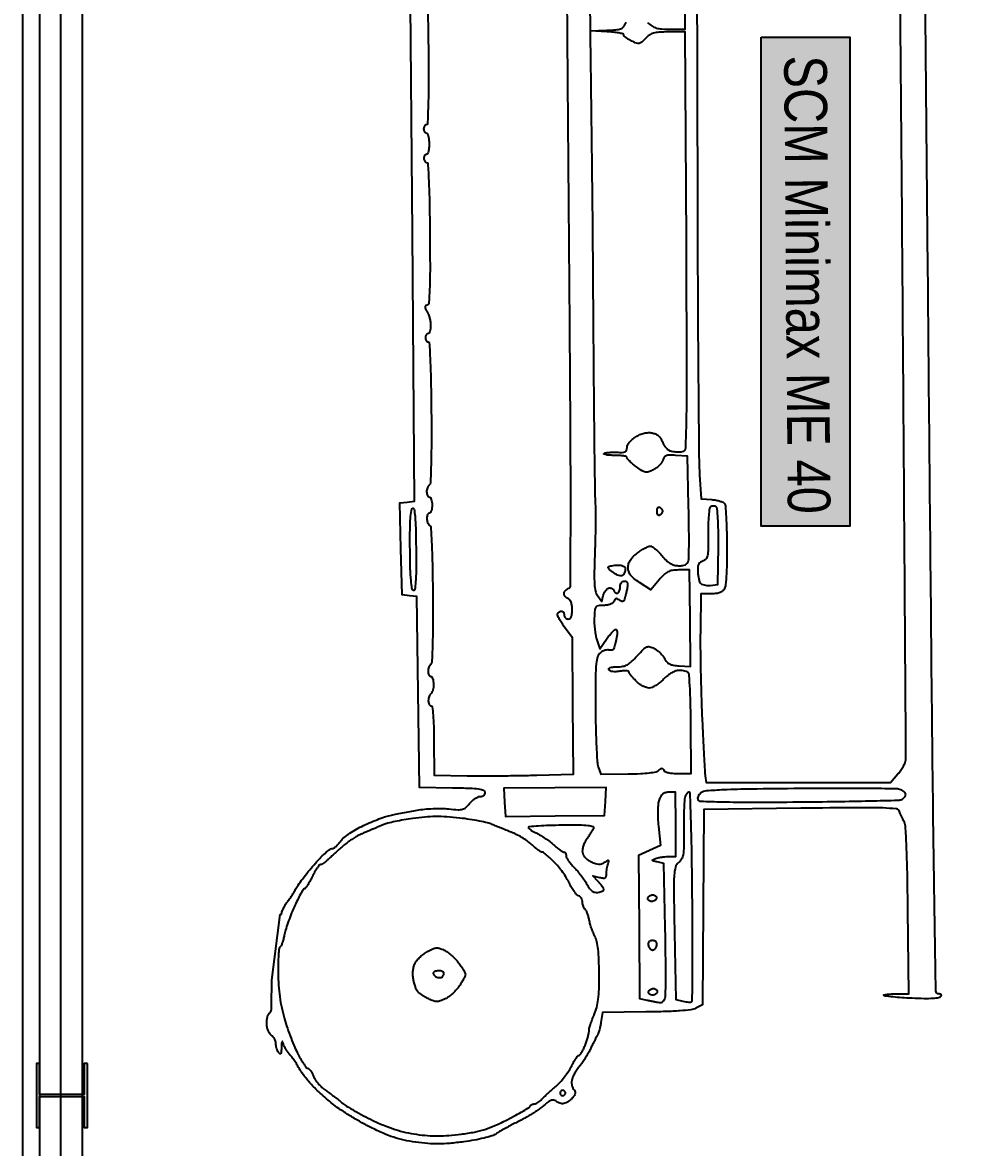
# Model space of a CAD drawing. Header units: millimetres. Extents: x -35961 to -35580, y 154458 to 154764.
# Drawn here: x -35943.98 to -35939.58, y 154653.68 to 154658.96 of the extents above; entities that cross this region are included whole.
import ezdxf

# ---------------------------------------------------------------- set-up
doc = ezdxf.new("R2010")
doc.units = ezdxf.units.MM
doc.header["$MEASUREMENT"] = 0
doc.layers.get('0').update_dxf_attribs({"color": 253})
for name, color, linetype in [('ELÉCTRICO', 255, 'Continuous'), ('LigacoesParciais', 10, 'Continuous'), ('NomeMáquinas', 41, 'Continuous'), ('Projecto', 252, 'Continuous')]:
    doc.layers.add(name, color=color, linetype=linetype)
doc.styles.get("Standard").update_dxf_attribs({"font": 'ARIALN.TTF'})

msp = doc.modelspace()

# ---------------------------------------------------------------- hatches: boundary and pattern name
at = {"layer": 'ELÉCTRICO', "linetype": 'Continuous', "ltscale": 0.03, "true_color": 0xc7c8ca, "transparency": 33554534}
h = msp.add_hatch(color=9, dxfattribs=at)
h.dxf.hatch_style = 1
h.paths.add_polyline_path([(-35940.5155, 154658.8918), (-35940.0994, 154658.8918), (-35940.0994, 154656.5981), (-35940.5155, 154656.5981)])

# ---------------------------------------------------------------- linework, layer by layer
at = {"color": 0, "elevation": 0}
for points in [[(-35940.8174, 154659.2385), (-35940.8144, 154658.0952, 0.000562), (-35940.8127, 154657.6489, 0.000812), (-35940.8101, 154657.2545, 0.000412), (-35940.8071, 154656.9198, 0.013463), (-35940.8041, 154656.8388), (-35940.7969, 154656.7258), (-35940.7468, 154656.7221, -0.025599), (-35940.7269, 154656.7196, -0.030816), (-35940.7086, 154656.7152, -0.032136), (-35940.694, 154656.7097, -0.143215), (-35940.6872, 154656.7038, -0.126313), (-35940.6833, 154656.6923, -0.003673), (-35940.68, 154656.6406, -0.007177), (-35940.6773, 154656.5792, -0.004858), (-35940.676, 154656.5092, -0.006572), (-35940.6763, 154656.4379, -0.009365), (-35940.6785, 154656.3746, -0.006707), (-35940.6821, 154656.3224, -0.100812), (-35940.6871, 154656.305, -0.089222), (-35940.696, 154656.2936, -0.087914), (-35940.7082, 154656.286, -0.0658), (-35940.7253, 154656.2817, -0.027477), (-35940.7491, 154656.2802), (-35940.7983, 154656.2798), (-35940.8006, 154656.107, 0.005848), (-35940.8008, 154656.024, 0.002624), (-35940.7992, 154655.9149, 0.002597), (-35940.7963, 154655.7996, 0.003531), (-35940.7924, 154655.6956, 0.001059), (-35940.788, 154655.6019, 0.001464), (-35940.7837, 154655.5178, 0.000912), (-35940.7797, 154655.4471, 0.018152), (-35940.7777, 154655.4256), (-35940.7735, 154655.3942), (-35940.3413, 154655.3944), (-35939.9091, 154655.3946), (-35939.8736, 154655.435, 0.026608), (-35939.8599, 154655.4524, 0.026321), (-35939.8481, 154655.4712, 0.027277), (-35939.8396, 154655.4887, 0.085021), (-35939.8366, 154655.5015, 0.016861), (-35939.836, 154655.5226, 0.000007), (-35939.8409, 154656.2439, 0.000111), (-35939.8465, 154657.0453, 0.000067), (-35939.8535, 154657.9922, 0.000372), (-35939.8614, 154658.9399, 0.000606), (-35939.8696, 154659.744, 0.000059), (-35939.8779, 154660.4638, 0.062588)], [(-35941.3212, 154659.2155, -0.000029), (-35941.3155, 154658.7395, -0.000048), (-35941.3106, 154658.3351, -0.000005), (-35941.3063, 154657.9738, -0.004342), (-35941.3063, 154657.9561, 0.003098), (-35941.3062, 154657.9389, 0.000016), (-35941.3051, 154657.7699, 0.000072), (-35941.3037, 154657.5774, 0.000046), (-35941.3021, 154657.353, 0.00055), (-35941.3001, 154657.1254, 0.000773), (-35941.2978, 154656.9224, 0.000448), (-35941.2955, 154656.7511, 0.010668), (-35941.2938, 154656.7029, -0.013267), (-35941.2926, 154656.6656, -0.003343), (-35941.2928, 154656.6049, -0.00341), (-35941.2939, 154656.5354, -0.003435), (-35941.296, 154656.4662, 0.004356), (-35941.2985, 154656.376, 0.021659), (-35941.2973, 154656.3253, 0.039378), (-35941.2925, 154656.2931, 0.099309), (-35941.2828, 154656.2715), (-35941.2635, 154656.2446), (-35941.2566, 154656.272, -0.04971), (-35941.2526, 154656.283, -0.044739), (-35941.2463, 154656.2935, -0.047453), (-35941.239, 154656.3019, -0.095241), (-35941.2315, 154656.3066, -0.101739), (-35941.2241, 154656.3079, -0.098541), (-35941.2167, 154656.3061, -0.097286), (-35941.2104, 154656.3017, -0.096402), (-35941.2062, 154656.2951, 0.064886), (-35941.2026, 154656.2886, 0.095682), (-35941.1978, 154656.2841, 0.122403), (-35941.1926, 154656.2825, 0.158822), (-35941.1878, 154656.2837, 0.120604), (-35941.1835, 154656.2881, 0.04817), (-35941.1799, 154656.2958, 0.044018), (-35941.1775, 154656.3053, 0.042184), (-35941.1768, 154656.3151, -0.076307), (-35941.1754, 154656.3246, -0.09489), (-35941.1712, 154656.3325, -0.105585), (-35941.1649, 154656.3378, -0.117271), (-35941.1571, 154656.3397, -0.119138), (-35941.1479, 154656.3375, -0.210886), (-35941.143, 154656.3316, -0.101142), (-35941.1422, 154656.3201, -0.018302), (-35941.1457, 154656.2989, -0.008046), (-35941.1494, 154656.2825, -0.009381), (-35941.1534, 154656.2671, -0.008501), (-35941.1572, 154656.2542, -0.054632), (-35941.16, 154656.2479, -0.189506), (-35941.1635, 154656.2451, -0.111246), (-35941.1689, 154656.2447, -0.081575), (-35941.1755, 154656.2468, -0.053136), (-35941.1822, 154656.2512, 0.052237), (-35941.1904, 154656.2566, 0.181887), (-35941.1965, 154656.2573, 0.188077), (-35941.2015, 154656.2538, 0.056322), (-35941.2058, 154656.2454, -0.136097), (-35941.2116, 154656.2374, -0.072728), (-35941.2222, 154656.2312, -0.057554), (-35941.2368, 154656.2272, -0.035756), (-35941.2546, 154656.2258, 0.0304), (-35941.2803, 154656.224, 0.205581), (-35941.291, 154656.2177, 0.137959), (-35941.2961, 154656.204, 0.011441), (-35941.2984, 154656.1658, 0.022035), (-35941.2982, 154656.1398, 0.016362), (-35941.2957, 154656.1113, 0.01661), (-35941.2917, 154656.0845, 0.035521), (-35941.2864, 154656.0642), (-35941.2722, 154656.0224), (-35941.2405, 154656.0677, -0.015828), (-35941.2275, 154656.0851, -0.021838), (-35941.2147, 154656.0998, -0.019272), (-35941.2034, 154656.1108, -0.183174), (-35941.1973, 154656.1132, -0.323921), (-35941.1934, 154656.1104, -0.062421), (-35941.1915, 154656.1014, -0.044965), (-35941.1917, 154656.0882, -0.024993), (-35941.1941, 154656.0724, -0.00825), (-35941.1978, 154656.056, -0.009543), (-35941.2018, 154656.0404, -0.008715), (-35941.2057, 154656.0275, -0.054174), (-35941.2086, 154656.0211, -0.123642), (-35941.212, 154656.0176, -0.083301), (-35941.2172, 154656.0155, -0.074977), (-35941.2234, 154656.0151, -0.070004), (-35941.2296, 154656.0164, 0.120949), (-35941.237, 154656.0173, 0.046347), (-35941.2473, 154656.0151, 0.042446), (-35941.2585, 154656.0104, 0.040387), (-35941.269, 154656.0039, 0.154166), (-35941.2828, 154655.9847, 0.057224), (-35941.2896, 154655.9519, 0.021491), (-35941.2925, 154655.8915, 0.002071), (-35941.2926, 154655.7444, 0.004577), (-35941.2914, 154655.6494, 0.006228), (-35941.2885, 154655.5638, 0.004255), (-35941.2845, 154655.4923, 0.06827), (-35941.2797, 154655.4686), (-35941.2677, 154655.4341), (-35941.1395, 154655.4352, 0.008066), (-35941.0821, 154655.4366, 0.01894), (-35941.0393, 154655.4399, 0.021541), (-35941.0085, 154655.4449, 0.14146), (-35940.9948, 154655.4521, -0.026382), (-35940.986, 154655.4597, -0.164145), (-35940.9804, 154655.4616, -0.247772), (-35940.9762, 154655.4594, -0.062037), (-35940.9724, 154655.4523, 0.203565), (-35940.9662, 154655.4457, 0.046927), (-35940.9515, 154655.4409, 0.037405), (-35940.9307, 154655.4379, 0.019739), (-35940.9047, 154655.4371), (-35940.843, 154655.4376), (-35940.845, 154655.6669, 0.003755), (-35940.8465, 154655.7557, 0.00577), (-35940.8492, 154655.8325, 0.002212), (-35940.8526, 154655.8982, 0.147516), (-35940.8564, 154655.9086, 0.123796), (-35940.8623, 154655.9134, 0.040032), (-35940.8729, 154655.9174, 0.037091), (-35940.8859, 154655.92, 0.034051), (-35940.8995, 154655.9209, 0.078185), (-35940.9164, 154655.9181, 0.048448), (-35940.9348, 154655.9099, 0.042123), (-35940.9539, 154655.8969, 0.030424), (-35940.9729, 154655.8794, -0.031816), (-35940.9902, 154655.8637, -0.032283), (-35941.0092, 154655.8503, -0.034089), (-35941.0272, 154655.8409, -0.10114), (-35941.0408, 154655.838, -0.087522), (-35941.0539, 154655.8403, -0.036517), (-35941.0705, 154655.8475, -0.034705), (-35941.0875, 154655.8581, -0.037876), (-35941.1024, 154655.8707, -0.014068), (-35941.1151, 154655.884, -0.018708), (-35941.126, 154655.8968, -0.016209), (-35941.1341, 154655.9079, -0.148446), (-35941.1358, 154655.9136, 0.341438), (-35941.1385, 154655.917, 0.044953), (-35941.1483, 154655.9186, 0.037123), (-35941.162, 154655.9185, 0.021866), (-35941.1782, 154655.9164, -0.029912), (-35941.1958, 154655.9145, -0.044794), (-35941.2111, 154655.9151, -0.054253), (-35941.223, 154655.918, -0.16719), (-35941.2293, 154655.9231, -0.27913), (-35941.2294, 154655.929, -0.174686), (-35941.2239, 154655.9336, -0.067462), (-35941.2111, 154655.9364, -0.018592), (-35941.1904, 154655.9373, 0.044123), (-35941.1637, 154655.9399, 0.080173), (-35941.1431, 154655.9473, 0.063908), (-35941.123, 154655.9621, 0.019647), (-35941.0966, 154655.9891, -0.010334), (-35941.0673, 154656.0204, -0.097198), (-35941.0523, 154656.0308, -0.172644), (-35941.0381, 154656.0317, -0.050075), (-35941.0173, 154656.0236, -0.044921), (-35941.0035, 154656.0148, -0.030182), (-35940.9894, 154656.0026, -0.030422), (-35940.9771, 154655.989, -0.051494), (-35940.9688, 154655.9761, 0.065435), (-35940.9584, 154655.9609, 0.095589), (-35940.9456, 154655.9511, 0.073503), (-35940.9275, 154655.9453, 0.025419), (-35940.9002, 154655.9421), (-35940.8471, 154655.9387), (-35940.8489, 154656.1656), (-35940.8508, 154656.3924), (-35940.9028, 154656.392, 0.033571), (-35940.9321, 154656.3898, 0.082522), (-35940.9526, 154656.3833, 0.074765), (-35940.971, 154656.3701, 0.023981), (-35940.9941, 154656.3454), (-35941.0334, 154656.2993), (-35941.0865, 154656.3338, -0.021607), (-35941.1127, 154656.3525, -0.062557), (-35941.1284, 154656.3683, -0.086678), (-35941.1368, 154656.3842, -0.076153), (-35941.1398, 154656.4028, -0.071951), (-35941.1374, 154656.4206, -0.070563), (-35941.13, 154656.437, -0.057942), (-35941.117, 154656.4533, -0.029657), (-35941.0972, 154656.4706, -0.01882), (-35941.0795, 154656.4833, -0.021448), (-35941.0615, 154656.4941, -0.021215), (-35941.0457, 154656.5019, -0.101775), (-35941.0359, 154656.504, -0.146073), (-35941.0265, 154656.5012, -0.028218), (-35941.0119, 154656.4907, -0.02786), (-35940.9958, 154656.476, -0.022569), (-35940.9802, 154656.4585, 0.026406), (-35940.9601, 154656.4363, 0.06029), (-35940.9423, 154656.4225, 0.072914), (-35940.924, 154656.4149, 0.057047), (-35940.9027, 154656.412, 0.031842), (-35940.8828, 154656.4129, 0.094741), (-35940.8698, 154656.4168, 0.128802), (-35940.8615, 154656.4244, 0.08568), (-35940.8564, 154656.4363, 0.055593), (-35940.8542, 154656.4543, 0.002077), (-35940.8538, 154656.5224, 0.003738), (-35940.8543, 154656.603, 0.002618), (-35940.8559, 154656.6939), (-35940.8614, 154656.9263), (-35940.9158, 154656.9298, 0.016116), (-35940.9456, 154656.9307, 0.087644), (-35940.9614, 154656.9279, 0.156077), (-35940.9707, 154656.9207, 0.088574), (-35940.9767, 154656.9075, -0.091405), (-35940.9818, 154656.8963, -0.040866), (-35940.9923, 154656.8837, -0.038657), (-35941.0058, 154656.8719, -0.042463), (-35941.0206, 154656.8627, -0.030044), (-35941.0439, 154656.8526, -0.129044), (-35941.0588, 154656.8512, -0.104336), (-35941.0742, 154656.8571, -0.016258), (-35941.101, 154656.8759, -0.015237), (-35941.1174, 154656.8891, -0.020939), (-35941.1313, 154656.9019, -0.018238), (-35941.1418, 154656.9132, -0.177211), (-35941.144, 154656.9192, 0.328444), (-35941.1472, 154656.9235, 0.0287), (-35941.1613, 154656.9269, 0.028902), (-35941.1803, 154656.9292, 0.017772), (-35941.2027, 154656.9298, -0.013997), (-35941.2246, 154656.9302, -0.029243), (-35941.2416, 154656.9321, -0.046109), (-35941.252, 154656.9348, -0.545968), (-35941.2527, 154656.9381, -0.152352), (-35941.2466, 154656.9414, -0.020627), (-35941.2319, 154656.9436, -0.022215), (-35941.2139, 154656.9447, -0.017061), (-35941.1941, 154656.9444, 0.015949), (-35941.1668, 154656.9439, 0.101519), (-35941.1534, 154656.9468, 0.199331), (-35941.1467, 154656.9538, 0.093835), (-35941.1444, 154656.9664, -0.120418), (-35941.1417, 154656.978, -0.052099), (-35941.133, 154656.9913, -0.045686), (-35941.1201, 154657.0047, -0.037347), (-35941.104, 154657.0165, -0.034396), (-35941.084, 154657.0271, -0.045276), (-35941.0646, 154657.0338, -0.049382), (-35941.0457, 154657.0366, -0.056785), (-35941.0275, 154657.0353, -0.056202), (-35941.0105, 154657.0301, -0.077828), (-35940.9971, 154657.0216, -0.076124), (-35940.9867, 154657.0093, -0.051224), (-35940.9788, 154656.9927, 0.053529), (-35940.9716, 154656.9777, 0.054221), (-35940.9614, 154656.9648, 0.057687), (-35940.9493, 154656.955, 0.082282), (-35940.9367, 154656.9496, 0.027595), (-35940.9238, 154656.9473, 0.02003), (-35940.9093, 154656.946, 0.020335), (-35940.8954, 154656.9459, 0.041108), (-35940.8845, 154656.9472, 0.344388), (-35940.8695, 154656.9647, 0.006845), (-35940.8655, 154657.0897, 0.00543), (-35940.8638, 154657.3125, 0.000384), (-35940.8664, 154657.9347), (-35940.8712, 154658.9176), (-35940.9507, 154658.917, 0.013144), (-35940.9948, 154658.9155, 0.054823), (-35941.0209, 154658.911, 0.081622), (-35941.04, 154658.9019, 0.054854), (-35941.0582, 154658.8861, -0.023889), (-35941.0758, 154658.8688, -0.136805), (-35941.0875, 154658.863, -0.136905), (-35941.1004, 154658.8642, -0.023937), (-35941.1231, 154658.8739, -0.022391), (-35941.1373, 154658.8817, -0.030446), (-35941.1492, 154658.8899, -0.030998), (-35941.1579, 154658.8977, -0.195642), (-35941.1602, 154658.903, 0.339307), (-35941.1637, 154658.9076, 0.016848), (-35941.1833, 154658.912, 0.021392), (-35941.2087, 154658.9157, 0.013162), (-35941.2388, 154658.9179), (-35941.3174, 154658.9217), (-35941.2397, 154658.9248, 0.010704), (-35941.1973, 154658.9274, 0.059303), (-35941.1749, 154658.9319, 0.120045), (-35941.1621, 154658.9399, 0.119227), (-35941.1543, 154658.953, -0.088469), (-35941.149, 154658.9632, -0.053318)], [(-35939.7654, 154661.1945), (-35939.7346, 154657.7993, 0.000131), (-35939.7158, 154655.7919, 0.00131), (-35939.7056, 154654.9528, 0.000291), (-35939.6973, 154654.417, 0.411914), (-35939.6842, 154654.4042, -0.069688), (-35939.677, 154654.4033, -0.161561), (-35939.6726, 154654.4003, -0.196942), (-35939.6713, 154654.3957, -0.107296), (-35939.6733, 154654.3901, -0.22119), (-35939.6828, 154654.3837, -0.02355), (-35939.71, 154654.3808, -0.020334), (-35939.7498, 154654.38, -0.006999), (-35939.8072, 154654.382, -0.004915), (-35939.8558, 154654.3849, -0.007501), (-35939.8978, 154654.3884, -0.003289), (-35939.9334, 154654.3922, -0.167942), (-35939.9396, 154654.3951, -0.589556), (-35939.9388, 154654.3979, -0.024651), (-35939.9264, 154654.4002, -0.021067), (-35939.908, 154654.4019, -0.010635), (-35939.8846, 154654.4026), (-35939.8226, 154654.4031), (-35939.8268, 154654.7957, 0.002266), (-35939.8295, 154654.9719, 0.006094), (-35939.8335, 154655.0972, 0.00412), (-35939.8384, 154655.1901, 0.114762), (-35939.8453, 154655.2133, -0.013222), (-35939.8512, 154655.2244, -0.009628), (-35939.8572, 154655.237, -0.009739), (-35939.8625, 154655.2491, -0.021017), (-35939.8659, 154655.2587, 0.301391), (-35939.8808, 154655.2708, 0.015998), (-35939.945, 154655.275, 0.010048), (-35940.059, 154655.2764, 0.001028), (-35940.3287, 154655.2738), (-35940.7851, 154655.2685), (-35940.7876, 154654.8102), (-35940.7902, 154654.352), (-35940.8214, 154654.3358, -0.086597), (-35940.8454, 154654.3283, -0.0136), (-35940.8948, 154654.3232, -0.011982), (-35940.9631, 154654.3196, -0.00486), (-35941.0563, 154654.3178), (-35941.2599, 154654.316), (-35941.267, 154654.2688, -0.016754), (-35941.2706, 154654.2494, -0.016089), (-35941.2756, 154654.2299, -0.016251), (-35941.2811, 154654.2131, -0.054432), (-35941.2862, 154654.2027, 0.017448), (-35941.292, 154654.1928, 0.005664), (-35941.2999, 154654.1777, 0.005639), (-35941.3083, 154654.1608, 0.006316), (-35941.316, 154654.1443, -0.0221), (-35941.3249, 154654.1266, -0.012314), (-35941.3373, 154654.1058, -0.012265), (-35941.3509, 154654.0853, -0.019411), (-35941.3636, 154654.0685, 0.021162), (-35941.3757, 154654.0525, 0.017175), (-35941.3873, 154654.0344, 0.017509), (-35941.3968, 154654.0169, 0.042424), (-35941.4023, 154654.0033, 0.053469), (-35941.4048, 154653.9903, 0.055544), (-35941.4044, 154653.9773, 0.059164), (-35941.4012, 154653.9654, 0.081212), (-35941.3956, 154653.956, -0.06663), (-35941.3889, 154653.9455, -0.148812), (-35941.3876, 154653.9363, -0.1131), (-35941.3917, 154653.9262, -0.030201), (-35941.4024, 154653.9125, -0.040724), (-35941.4125, 154653.9029, -0.037426), (-35941.4243, 154653.8948, -0.039559), (-35941.4359, 154653.8891, -0.091413), (-35941.4454, 154653.8873, -0.054612), (-35941.4543, 154653.8882, -0.038651), (-35941.464, 154653.891, -0.039128), (-35941.4728, 154653.8953, -0.06414), (-35941.4795, 154653.9003, 0.162202), (-35941.4878, 154653.9044, 0.112497), (-35941.4983, 154653.9034, 0.067973), (-35941.5117, 154653.8969, 0.023557), (-35941.5291, 154653.8842, -0.006106), (-35941.5448, 154653.8718, -0.004876), (-35941.562, 154653.8589, -0.004931), (-35941.5781, 154653.8472, -0.012409), (-35941.5902, 154653.8391, -0.014099), (-35941.6035, 154653.8312, -0.004117), (-35941.6243, 154653.8197, -0.004133), (-35941.648, 154653.8072, -0.004417), (-35941.6714, 154653.7954, 0.007362), (-35941.6953, 154653.7831, 0.006055), (-35941.7203, 154653.7694, 0.006121), (-35941.7431, 154653.7562, 0.016139), (-35941.759, 154653.7461, -0.074667), (-35941.7787, 154653.7365, -0.015759), (-35941.8157, 154653.7261, -0.015558), (-35941.8613, 154653.7164, -0.011802), (-35941.9117, 154653.7085, -0.010638), (-35941.9767, 154653.7013, -0.020055), (-35942.0293, 154653.6988, -0.021595), (-35942.0793, 154653.7005, -0.014858), (-35942.1357, 154653.7066, -0.019018), (-35942.1909, 154653.7163, -0.026221), (-35942.2396, 154653.7296, -0.024398), (-35942.2891, 154653.7486, -0.013626), (-35942.3475, 154653.7763, -0.011071), (-35942.394, 154653.8012, -0.008697), (-35942.4434, 154653.8303, -0.008809), (-35942.4883, 154653.8589, -0.021327), (-35942.5202, 154653.8819, -0.009606), (-35942.5474, 154653.9044, -0.006868), (-35942.5771, 154653.9305, -0.006938), (-35942.6047, 154653.9562, -0.014741), (-35942.6251, 154653.9769, -0.014917), (-35942.6426, 154653.9969, -0.011385), (-35942.6605, 154654.0197, -0.011542), (-35942.6763, 154654.0418, -0.026424), (-35942.687, 154654.0594, 0.015875), (-35942.6963, 154654.0756, 0.011134), (-35942.7078, 154654.0932, 0.011247), (-35942.7196, 154654.1096, 0.022946), (-35942.7297, 154654.1218, -0.030558), (-35942.7388, 154654.1332, -0.02259), (-35942.7475, 154654.1468, -0.02299), (-35942.7545, 154654.1605, -0.046613), (-35942.7586, 154654.1719, 0.068288), (-35942.7612, 154654.1784, 0.627762), (-35942.7635, 154654.1783, 0.078362), (-35942.7653, 154654.1705, 0.009718), (-35942.7661, 154654.153, -0.010948), (-35942.7672, 154654.1313, -0.105847), (-35942.7698, 154654.1225, -0.453251), (-35942.7739, 154654.1216, -0.090883), (-35942.7798, 154654.1277, -0.045625), (-35942.7845, 154654.1366, -0.02717), (-35942.7886, 154654.1479, -0.027041), (-35942.7914, 154654.1597, -0.041641), (-35942.7925, 154654.1702, 0.074261), (-35942.7942, 154654.1804, 0.047881), (-35942.7989, 154654.1914, 0.047179), (-35942.8058, 154654.2015, 0.063803), (-35942.8139, 154654.2091, -0.095334), (-35942.8223, 154654.2179, -0.050228), (-35942.8291, 154654.2314, -0.045978), (-35942.8337, 154654.2477, -0.043705), (-35942.8353, 154654.2648, -0.033091), (-35942.8344, 154654.281, -0.038357), (-35942.8313, 154654.2961, -0.041894), (-35942.8267, 154654.3082, -0.141961), (-35942.8212, 154654.3145, 0.252575), (-35942.8135, 154654.328, 0.001705), (-35942.8113, 154654.4672), (-35942.7727, 154654.7754, 0.843945), (-35942.7676, 154654.7749, -0.024939), (-35942.7622, 154654.7909, -0.019224), (-35942.7547, 154654.8078, -0.019588), (-35942.7465, 154654.823, -0.043228), (-35942.7388, 154654.8338, 0.023733), (-35942.7304, 154654.8446, 0.009477), (-35942.72, 154654.8601, 0.009353), (-35942.7094, 154654.8773, 0.011638), (-35942.7001, 154654.8936, -0.031016), (-35942.6879, 154654.9135, -0.008365), (-35942.6662, 154654.9433, -0.008437), (-35942.6402, 154654.9765, -0.008649), (-35942.6134, 154655.0084, -0.012321), (-35942.5868, 154655.0376, -0.017203), (-35942.5615, 154655.0622, -0.013634), (-35942.5397, 154655.081, -0.170298), (-35942.5295, 154655.0846, 0.129774), (-35942.5213, 154655.0869, 0.043212), (-35942.5109, 154655.0941, 0.039598), (-35942.5003, 154655.1045, 0.035889), (-35942.4911, 154655.1168, -0.075535), (-35942.4779, 154655.1318, -0.020308), (-35942.4528, 154655.1511, -0.020089), (-35942.4221, 154655.1711, -0.019563), (-35942.3896, 154655.1887, -0.011879), (-35942.3549, 154655.2048, -0.009932), (-35942.3172, 154655.2202, -0.010059), (-35942.2823, 154655.233, -0.026861), (-35942.2567, 154655.2403, -0.005259), (-35942.2315, 154655.2457, -0.002286), (-35942.1979, 154655.2524, -0.002261), (-35942.162, 154655.2592, -0.003008), (-35942.1294, 154655.2651, -0.020769), (-35942.0953, 154655.2695, -0.012781), (-35942.0549, 154655.2721, -0.01281), (-35942.0147, 154655.2725, -0.0223), (-35941.9815, 154655.2706, 0.011182), (-35941.9374, 154655.267, 0.078053), (-35941.9159, 154655.2691, 0.121945), (-35941.9005, 154655.2774, 0.043519), (-35941.8834, 154655.2959, -0.041269), (-35941.8719, 154655.3085, -0.039939), (-35941.8583, 154655.3192, -0.042737), (-35941.8448, 154655.3266, -0.102554), (-35941.8337, 154655.329, 0.074634), (-35941.8245, 154655.3305, 0.088562), (-35941.8167, 154655.3346, 0.100666), (-35941.8115, 154655.3406, 0.130273), (-35941.8097, 154655.3477, 0.314125), (-35941.8165, 154655.3573, 0.05291), (-35941.8397, 154655.363, 0.025485), (-35941.8821, 154655.3665, 0.004266), (-35941.9638, 154655.3684), (-35942.1177, 154655.3707), (-35942.1246, 154655.819), (-35942.1316, 154656.2673), (-35942.166, 154656.2709), (-35942.2004, 154656.2746), (-35942.2056, 154656.4905), (-35942.2108, 154656.7063), (-35942.176, 154656.7106), (-35942.1412, 154656.7149), (-35942.1514, 154657.9712), (-35942.1617, 154659.2275)], [(-35942.0819, 154659.0601, -0.00678), (-35942.0785, 154658.9566, -0.002649), (-35942.0766, 154658.8136, -0.002649), (-35942.0762, 154658.6706, -0.00678), (-35942.0779, 154658.567, -0.002419), (-35942.0807, 154658.4862, -0.4004), (-35942.0865, 154658.4806, 0.148195), (-35942.0913, 154658.4791, 0.098894), (-35942.0953, 154658.475, 0.082425), (-35942.098, 154658.4688, 0.064853), (-35942.0989, 154658.4616, 0.064853), (-35942.0979, 154658.4544, 0.082425), (-35942.0951, 154658.4483, 0.098894), (-35942.091, 154658.4443, 0.148195), (-35942.0862, 154658.4429, -0.295869), (-35942.0813, 154658.4398, -0.04382), (-35942.0772, 154658.4282, -0.037669), (-35942.0743, 154658.412, -0.023598), (-35942.0732, 154658.3927, -0.023598), (-35942.074, 154658.3735, -0.037669), (-35942.0766, 154658.3572, -0.04382), (-35942.0805, 154658.3456, -0.295869), (-35942.0854, 154658.3424, 0.148195), (-35942.0901, 154658.3409, 0.098894), (-35942.0942, 154658.3368, 0.082425), (-35942.0969, 154658.3306, 0.064853), (-35942.0978, 154658.3234, 0.064853), (-35942.0968, 154658.3162, 0.082425), (-35942.094, 154658.3101, 0.098894), (-35942.0899, 154658.3061, 0.148195), (-35942.085, 154658.3047, -0.400349), (-35942.0791, 154658.2991, -0.002433), (-35942.075, 154658.2186, -0.006801), (-35942.0717, 154658.1155, -0.002658), (-35942.0698, 154657.9729, -0.002094), (-35942.0691, 154657.807, -0.009529), (-35942.071, 154657.7104, -0.00778), (-35942.0744, 154657.6463, -0.294533), (-35942.0827, 154657.6352, 0.099419), (-35942.0896, 154657.6309, 0.209739), (-35942.0921, 154657.6253, 0.112809), (-35942.0901, 154657.6169, 0.021008), (-35942.0825, 154657.6029, -0.048318), (-35942.0763, 154657.5901, -0.025319), (-35942.0711, 154657.5731, -0.024934), (-35942.0675, 154657.555, -0.034829), (-35942.0662, 154657.5386, -0.031481), (-35942.067, 154657.5241, -0.048668), (-35942.0697, 154657.5118, -0.062402), (-35942.0737, 154657.5033, -0.255639), (-35942.0785, 154657.5006, 0.148195), (-35942.0833, 154657.4991, 0.098894), (-35942.0873, 154657.495, 0.082425), (-35942.09, 154657.4889, 0.064853), (-35942.0909, 154657.4817, 0.064853), (-35942.0899, 154657.4745, 0.082425), (-35942.0871, 154657.4684, 0.098894), (-35942.083, 154657.4643, 0.148195), (-35942.0782, 154657.4629, -0.400364), (-35942.0723, 154657.4574, -0.002429), (-35942.0682, 154657.3768, -0.006795), (-35942.0648, 154657.2735, -0.002656), (-35942.0629, 154657.1309, -0.002804), (-35942.0626, 154656.9904, -0.006431), (-35942.0643, 154656.8847, -0.002399), (-35942.0671, 154656.8006, -0.24755), (-35942.0727, 154656.7908, 0.111412), (-35942.0775, 154656.786, 0.050262), (-35942.0815, 154656.7781, 0.046318), (-35942.0842, 154656.7685, 0.046881), (-35942.085, 154656.7585, 0.049547), (-35942.084, 154656.7492, 0.069539), (-35942.0812, 154656.7414, 0.089706), (-35942.0771, 154656.7361, 0.186414), (-35942.0723, 154656.7343, -0.254951), (-35942.0674, 154656.7317, -0.06271), (-35942.0633, 154656.7233, -0.048861), (-35942.0604, 154656.7111, -0.031626), (-35942.0594, 154656.6967, -0.031626), (-35942.0602, 154656.6822, -0.048861), (-35942.0629, 154656.67, -0.06271), (-35942.0668, 154656.6616, -0.254951), (-35942.0716, 154656.6589, 0.186414), (-35942.0764, 154656.657, 0.089706), (-35942.0805, 154656.6516, 0.069539), (-35942.0832, 154656.6437, 0.049547), (-35942.084, 154656.6344, 0.046881), (-35942.083, 154656.6245, 0.046318), (-35942.0802, 154656.6149, 0.050262), (-35942.076, 154656.607, 0.111412), (-35942.0712, 154656.6023, -0.246975), (-35942.0654, 154656.5927, -0.002565), (-35942.0612, 154656.5119, -0.006674), (-35942.0578, 154656.4103, -0.002937), (-35942.056, 154656.2758, -0.002937), (-35942.0557, 154656.1413, -0.006674), (-35942.0574, 154656.0396, -0.002565), (-35942.0602, 154655.9588, -0.246975), (-35942.0659, 154655.9491, 0.111412), (-35942.0706, 154655.9443, 0.050262), (-35942.0746, 154655.9363, 0.046318), (-35942.0773, 154655.9267, 0.046881), (-35942.0782, 154655.9168, 0.049547), (-35942.0772, 154655.9075, 0.069539), (-35942.0743, 154655.8996, 0.089706), (-35942.0702, 154655.8943, 0.186414), (-35942.0654, 154655.8925, -0.251914), (-35942.0606, 154655.89, -0.064068), (-35942.0564, 154655.8817, -0.049716), (-35942.0536, 154655.8698, -0.032276), (-35942.0525, 154655.8557, -0.031397), (-35942.0533, 154655.841, -0.037109), (-35942.056, 154655.8273, -0.040338), (-35942.0599, 154655.8164, -0.146547), (-35942.0647, 154655.8109, 0.111412), (-35942.0695, 154655.8061, 0.050262), (-35942.0735, 154655.7981, 0.046318), (-35942.0762, 154655.7885, 0.046881), (-35942.077, 154655.7786, 0.049547), (-35942.076, 154655.7693, 0.069539), (-35942.0732, 154655.7614, 0.089706), (-35942.0691, 154655.7561, 0.186414), (-35942.0643, 154655.7543, -0.382186), (-35942.0587, 154655.7494, -0.008364), (-35942.0547, 154655.7106, -0.013356), (-35942.0517, 154655.6594, -0.005925), (-35942.0504, 154655.5918), (-35942.0491, 154655.4293), (-35941.8951, 154655.4266, 0.004064), (-35941.8238, 154655.426, 0.002178), (-35941.7357, 154655.4263, 0.002169), (-35941.6458, 154655.4274, 0.003393), (-35941.5685, 154655.4292), (-35941.3958, 154655.4344), (-35941.3984, 154655.7542), (-35941.401, 154656.074), (-35941.4389, 154656.1255, -0.0175), (-35941.4529, 154656.146, -0.025525), (-35941.4637, 154656.165, -0.023395), (-35941.4707, 154656.1809, -0.232787), (-35941.47, 154656.1879, -0.0686), (-35941.4666, 154656.1921, -0.052501), (-35941.4618, 154656.1957, -0.053421), (-35941.4565, 154656.1982, -0.08016), (-35941.4515, 154656.1991, -0.156819), (-35941.447, 154656.1976, -0.097386), (-35941.4431, 154656.1936, -0.079459), (-35941.4405, 154656.1875, -0.06085), (-35941.4395, 154656.1803, 0.099038), (-35941.438, 154656.1731, 0.097945), (-35941.4339, 154656.167, 0.097945), (-35941.4277, 154656.163, 0.099038), (-35941.4205, 154656.1616, 0.165066), (-35941.4121, 154656.1645, 0.129406), (-35941.4063, 154656.1723, 0.07545), (-35941.4029, 154656.1858, 0.025115), (-35941.4021, 154656.2061, 0.032025), (-35941.4034, 154656.2252, 0.055587), (-35941.4073, 154656.2406, 0.072248), (-35941.4134, 154656.2517, 0.14238), (-35941.4213, 154656.2576, -0.068785), (-35941.4286, 154656.2615, -0.062945), (-35941.4347, 154656.2673, -0.066733), (-35941.4389, 154656.2741, -0.10329), (-35941.4404, 154656.2808, -0.10329), (-35941.439, 154656.2875, -0.066733), (-35941.4349, 154656.2944, -0.062945), (-35941.4289, 154656.3003, -0.068785), (-35941.4217, 154656.3044, 0.307381), (-35941.4097, 154656.3219, 0.000652), (-35941.409, 154656.6657, 0.002005), (-35941.4107, 154657.2013, 0.000226), (-35941.4201, 154658.4169, 0.000289), (-35941.4296, 154659.5069, 0.001571)], [(-35941.0492, 154658.9617, 0.041397), (-35941.0279, 154658.9448, 0.074075), (-35941.0078, 154658.9352, 0.058307), (-35940.9825, 154658.9307, 0.017443), (-35940.9434, 154658.9296), (-35940.8722, 154658.9302), (-35940.8784, 154659.7217)]]:
    msp.add_lwpolyline(points, format="xyb", dxfattribs=at)
for points in [[(-35942.1331, 154656.4888, 0.003389), (-35942.1346, 154656.5877, 0.017059), (-35942.1376, 154656.643, 0.025396), (-35942.1423, 154656.6755, 0.455357), (-35942.1503, 154656.6802, 0.280174), (-35942.1581, 154656.6709, 0.018647), (-35942.1622, 154656.6346, 0.016292), (-35942.1645, 154656.5789, 0.004156), (-35942.1645, 154656.4885, 0.004156), (-35942.163, 154656.3982, 0.016292), (-35942.1598, 154656.3425, 0.018647), (-35942.1552, 154656.3063, 0.280174), (-35942.1472, 154656.297, 0.455357), (-35942.1392, 154656.3019, 0.025396), (-35942.1351, 154656.3345, 0.017059), (-35942.1329, 154656.3898, 0.003389)], [(-35940.9786, 154656.6678, -0.094481), (-35940.9795, 154656.663, -0.052849), (-35940.9822, 154656.6576, -0.050113), (-35940.9863, 154656.6527, -0.057296), (-35940.991, 154656.6488, -0.210115), (-35940.9958, 154656.6481, -0.178861), (-35940.9999, 154656.6511, -0.100989), (-35941.0028, 154656.6579, -0.046386), (-35941.0038, 154656.6676, -0.046386), (-35941.0029, 154656.6772, -0.100989), (-35941.0002, 154656.6841, -0.178861), (-35940.9961, 154656.6872, -0.210115), (-35940.9914, 154656.6865, -0.057296), (-35940.9865, 154656.6828, -0.050113), (-35940.9824, 154656.6779, -0.052849), (-35940.9796, 154656.6726, -0.094481)], [(-35940.7162, 154656.5025, 0.005385), (-35940.7162, 154656.5783, 0.012151), (-35940.7182, 154656.6357, 0.008102), (-35940.7215, 154656.6793, 0.237894), (-35940.7272, 154656.6885, 0.077588), (-35940.7331, 154656.6909, 0.058972), (-35940.74, 154656.6917, 0.059333), (-35940.7469, 154656.6909, 0.081367), (-35940.7526, 154656.6885, 0.223694), (-35940.7576, 154656.6807, 0.00969), (-35940.7612, 154656.6479, 0.014848), (-35940.7636, 154656.6075, 0.009698), (-35940.7642, 154656.5608, -0.004733), (-35940.7643, 154656.4894, -0.044369), (-35940.7673, 154656.4589, -0.124916), (-35940.7747, 154656.443, -0.156672), (-35940.7883, 154656.4343, 0.086801), (-35940.7999, 154656.4288, 0.118394), (-35940.8076, 154656.4202, 0.09071), (-35940.8117, 154656.4071, 0.035099), (-35940.8128, 154656.3881, 0.023711), (-35940.8118, 154656.3718, 0.022581), (-35940.8093, 154656.3554, 0.023194), (-35940.8058, 154656.3412, 0.070673), (-35940.8016, 154656.3321, 0.128667), (-35940.7948, 154656.3259, 0.058144), (-35940.7835, 154656.3215, 0.050883), (-35940.7695, 154656.3194, 0.043008), (-35940.7546, 154656.3199), (-35940.7183, 154656.3244)], [(-35941.1525, 154656.3994, -0.046487), (-35941.1532, 154656.3924, -0.027776), (-35941.1553, 154656.3842, -0.027644), (-35941.1582, 154656.3763, -0.042497), (-35941.1617, 154656.3698, -0.168619), (-35941.168, 154656.365, -0.120452), (-35941.177, 154656.3642, -0.071331), (-35941.1892, 154656.368, -0.024584), (-35941.2055, 154656.3768, -0.026953), (-35941.2182, 154656.3854, -0.04696), (-35941.2276, 154656.394, -0.065756), (-35941.2327, 154656.4014, -0.322654), (-35941.232, 154656.4061, -0.124478), (-35941.2266, 154656.4094, -0.025563), (-35941.2156, 154656.4121, -0.025436), (-35941.2023, 154656.4141, -0.021524), (-35941.1881, 154656.4148, -0.040143), (-35941.1741, 154656.4138, -0.064342), (-35941.1627, 154656.4105, -0.087805), (-35941.1551, 154656.4055, -0.206677)], [(-35939.837, 154655.3389, 0.151257), (-35939.8392, 154655.3456, 0.068718), (-35939.8455, 154655.3524, 0.058826), (-35939.8547, 154655.3583, 0.049793), (-35939.8655, 154655.3623, 0.060502), (-35939.8871, 154655.3651, 0.0009), (-35940.0149, 154655.3664, 0.002432), (-35940.1634, 154655.367, 0.001602), (-35940.3343, 154655.3662, 0.001526), (-35940.5624, 154655.3637, 0.007609), (-35940.6904, 154655.36, 0.008174), (-35940.7728, 154655.355, 0.141566), (-35940.7978, 154655.3456, 0.056718), (-35940.8059, 154655.338, 0.072019), (-35940.8114, 154655.3293, 0.087512), (-35940.8135, 154655.3209, 0.158721), (-35940.8117, 154655.3141, 0.248585), (-35940.7988, 154655.3067, 0.002998), (-35940.6991, 154655.3039, 0.006035), (-35940.5601, 154655.3024, 0.001627), (-35940.3396, 154655.3035, 0.001539), (-35940.1607, 154655.3055, 0.002408), (-35940.0067, 154655.3084, 0.000646), (-35939.8726, 154655.3118, 0.087229), (-35939.8567, 154655.3151, 0.064917), (-35939.8492, 154655.3192, 0.061703), (-35939.8428, 154655.3253, 0.066374), (-35939.8385, 154655.3322, 0.108796)], [(-35940.9164, 154655.1983), (-35940.9176, 154655.349), (-35940.9494, 154655.3488, 0.063664), (-35940.9648, 154655.3467, 0.100286), (-35940.9768, 154655.3407, 0.091972), (-35940.9861, 154655.3302, 0.046659), (-35940.9939, 154655.3141, 0.062039), (-35940.9985, 154655.2943, 0.019783), (-35941.0006, 154655.2642, 0.018274), (-35941.0003, 154655.2281, 0.014177), (-35940.9974, 154655.189), (-35940.9881, 154655.0983), (-35941.0396, 154655.0755), (-35941.0911, 154655.0527), (-35941.0884, 154654.7167), (-35941.0857, 154654.3807), (-35941.051, 154654.3737, 0.00066), (-35941.0362, 154654.3707, 0.000525), (-35941.0201, 154654.3675, 0.00053), (-35941.0052, 154654.3646, 0.001332), (-35940.9944, 154654.3625, 0.096433), (-35940.9845, 154654.3626, 0.120973), (-35940.9763, 154654.3664, 0.105344), (-35940.97, 154654.3742, 0.060188), (-35940.9659, 154654.3855, 0.056139), (-35940.9635, 154654.4054, 0.001525), (-35940.9631, 154654.4931, 0.003145), (-35940.9636, 154654.5963, 0.002149), (-35940.9655, 154654.7136), (-35940.9715, 154655.0145), (-35941.0029, 154655.0217, -0.007829), (-35941.0212, 154655.0262, -0.21079), (-35941.025, 154655.0292, -0.42535), (-35941.0239, 154655.0325, -0.017934), (-35941.0115, 154655.0379, -0.038464), (-35941.0001, 154655.0414, -0.016499), (-35940.9845, 154655.0444, -0.016211), (-35940.9676, 154655.0464, -0.020576), (-35940.9518, 154655.0472), (-35940.9152, 154655.0475)], [(-35940.8383, 154654.8618, 0.002032), (-35940.8406, 154655.0535, 0.003716), (-35940.8443, 154655.2099, 0.000586), (-35940.8487, 154655.345, 0.406812), (-35940.8535, 154655.3496, 0.144282), (-35940.8583, 154655.3481, 0.059761), (-35940.8636, 154655.3436, 0.052351), (-35940.8685, 154655.3372, 0.045844), (-35940.8722, 154655.3295, 0.074665), (-35940.8751, 154655.3159, 0.00489), (-35940.8771, 154655.2754, 0.007012), (-35940.8784, 154655.2269, 0.005173), (-35940.8785, 154655.1731, -0.004667), (-35940.8786, 154655.0932, -0.03608), (-35940.8817, 154655.056, -0.084326), (-35940.889, 154655.0342, -0.115598), (-35940.9026, 154655.0187, 0.171394), (-35940.9172, 154654.998, 0.053601), (-35940.9235, 154654.96, 0.018009), (-35940.9251, 154654.8873, 0.001341), (-35940.9219, 154654.6889), (-35940.916, 154654.3771), (-35940.8822, 154654.3684, 0.023052), (-35940.8687, 154654.3656, 0.030352), (-35940.8562, 154654.3643, 0.031058), (-35940.8461, 154654.3645, 0.179076), (-35940.8413, 154654.3668, 0.194909), (-35940.8385, 154654.3736, 0.00028), (-35940.8375, 154654.5151, 0.002216), (-35940.8373, 154654.6742, 0.001358)], [(-35941.2754, 154654.498, 0.007846), (-35941.2769, 154654.5633, 0.018534), (-35941.2805, 154654.6118, 0.024293), (-35941.2863, 154654.6476, 0.070002), (-35941.2949, 154654.6712, -0.025269), (-35941.3027, 154654.6877, -0.013771), (-35941.3106, 154654.7086, -0.013691), (-35941.3174, 154654.7304, -0.021114), (-35941.322, 154654.7496, 0.020123), (-35941.3261, 154654.7668, 0.024909), (-35941.3314, 154654.7823, 0.024515), (-35941.3369, 154654.7947, 0.139301), (-35941.3418, 154654.7999, -0.122766), (-35941.3461, 154654.8043, -0.047619), (-35941.3497, 154654.812, -0.043461), (-35941.3523, 154654.8215, -0.041157), (-35941.3532, 154654.8315, 0.069967), (-35941.3547, 154654.8415, 0.063285), (-35941.3589, 154654.8511, 0.066795), (-35941.365, 154654.8588, 0.101695), (-35941.3723, 154654.8634, -0.118899), (-35941.3811, 154654.8693, -0.026401), (-35941.3928, 154654.8836, -0.026003), (-35941.4049, 154654.9019, -0.02252), (-35941.4156, 154654.9223, 0.029693), (-35941.4282, 154654.9455, 0.015946), (-35941.4464, 154654.9726, 0.015827), (-35941.4668, 154654.9992, 0.023861), (-35941.4863, 154655.0209, 0.010934), (-35941.5048, 154655.0388, 0.015348), (-35941.5221, 154655.0539, 0.011564), (-35941.537, 154655.0655, 0.163121), (-35941.5434, 154655.0675, -0.145879), (-35941.5495, 154655.0693, -0.016215), (-35941.5615, 154655.0776, -0.018646), (-35941.5755, 154655.0887, -0.014083), (-35941.59, 154655.102, 0.03563), (-35941.6078, 154655.1168, 0.01822), (-35941.6319, 154655.1329, 0.018009), (-35941.6582, 154655.1478, 0.025767), (-35941.6825, 154655.1589, -0.002214), (-35941.707, 154655.1687, -0.001695), (-35941.7337, 154655.1796, -0.001714), (-35941.7586, 154655.19, -0.004055), (-35941.7771, 154655.198, 0.045757), (-35941.7987, 154655.2053, 0.009803), (-35941.8375, 154655.2137, 0.010165), (-35941.8831, 154655.2216, 0.009533), (-35941.9298, 154655.2279, 0.012148), (-35941.9902, 154655.2334, 0.018694), (-35942.0426, 154655.2349, 0.019338), (-35942.0936, 154655.2324, 0.014348), (-35942.1497, 154655.226, 0.007693), (-35942.1922, 154655.2191, 0.008505), (-35942.233, 154655.2112, 0.007998), (-35942.2676, 154655.2033, 0.042625), (-35942.2859, 154655.1971, -0.00252), (-35942.2999, 154655.1911, -0.001615), (-35942.3163, 154655.1843, -0.001623), (-35942.3323, 154655.1776, -0.003038), (-35942.3454, 154655.1724, 0.006411), (-35942.3585, 154655.167, 0.003294), (-35942.3748, 154655.16, 0.003273), (-35942.3914, 154655.1525, 0.004932), (-35942.4059, 154655.1458, 0.030199), (-35942.4213, 154655.1372, 0.011695), (-35942.4417, 154655.1235, 0.011529), (-35942.4631, 154655.1077, 0.013989), (-35942.4824, 154655.0918, 0.001998), (-35942.501, 154655.0754, 0.001724), (-35942.5205, 154655.058, 0.001735), (-35942.538, 154655.0422, 0.005038), (-35942.55, 154655.0311, -0.020063), (-35942.5597, 154655.0226, -0.023794), (-35942.5695, 154655.0154, -0.023582), (-35942.5782, 154655.0102, -0.120835), (-35942.5837, 154655.0088, 0.230919), (-35942.589, 154655.0061, 0.01608), (-35942.5991, 154654.9921, 0.020216), (-35942.6104, 154654.9737, 0.01367), (-35942.6218, 154654.952, -0.012755), (-35942.6331, 154654.9302, -0.019025), (-35942.6442, 154654.9118, -0.014465), (-35942.6542, 154654.8977, -0.234842), (-35942.6592, 154654.8951, 0.261283), (-35942.6643, 154654.8922, 0.007861), (-35942.6771, 154654.8701, 0.013711), (-35942.6915, 154654.8425, 0.008812), (-35942.7067, 154654.8099, 0.010806), (-35942.7219, 154654.7739, 0.009728), (-35942.736, 154654.7359, 0.0098), (-35942.7473, 154654.7014, 0.030128), (-35942.7531, 154654.6775, -0.018598), (-35942.7572, 154654.6588, -0.023547), (-35942.7623, 154654.642, -0.022606), (-35942.7678, 154654.6286, -0.144256), (-35942.7727, 154654.6232, 0.228332), (-35942.777, 154654.6162, 0.008313), (-35942.78, 154654.5843, 0.013738), (-35942.782, 154654.5455, 0.009041), (-35942.7822, 154654.5007, 0.014355), (-35942.7798, 154654.443, 0.017333), (-35942.7741, 154654.3889, 0.017862), (-35942.7648, 154654.3369, 0.017225), (-35942.7518, 154654.285, 0.012404), (-35942.7382, 154654.2418, 0.009275), (-35942.7212, 154654.1949, 0.009389), (-35942.7035, 154654.1513, 0.021061), (-35942.688, 154654.119, 0.012058), (-35942.6738, 154654.0939, 0.01803), (-35942.6602, 154654.0727, 0.013234), (-35942.648, 154654.0562, 0.233318), (-35942.6423, 154654.0535, -0.210599), (-35942.6371, 154654.0512, -0.032627), (-35942.6299, 154654.0424, -0.031642), (-35942.6223, 154654.0302, -0.022716), (-35942.6154, 154654.0157, 0.049518), (-35942.6064, 154653.9992, 0.027439), (-35942.5925, 154653.981, 0.027106), (-35942.5762, 154653.964, 0.039055), (-35942.5599, 154653.9509, -0.008232), (-35942.5421, 154653.9384, -0.004687), (-35942.5209, 154653.9226, -0.004679), (-35942.4999, 154653.9063, -0.007714), (-35942.4825, 154653.8922, 0.035329), (-35942.461, 154653.8765, 0.009107), (-35942.4242, 154653.8545, 0.009223), (-35942.3811, 154653.8308, 0.009268), (-35942.3373, 154653.8088, 0.015054), (-35942.2832, 154653.7848, 0.019848), (-35942.2325, 154653.7664, 0.021014), (-35942.1829, 154653.7529, 0.021076), (-35942.1325, 154653.7437, 0.015903), (-35942.0802, 154653.738, 0.019973), (-35942.0315, 154653.7363, 0.018978), (-35941.9809, 154653.7384, 0.012299), (-35941.9226, 154653.7445, 0.015253), (-35941.861, 154653.7544, 0.028551), (-35941.8121, 154653.7668, 0.02813), (-35941.7644, 154653.7847, 0.014336), (-35941.7066, 154653.8123, 0.005799), (-35941.6666, 154653.8335, 0.00869), (-35941.6321, 154653.8529, 0.004409), (-35941.6036, 154653.8701, 0.161477), (-35941.5988, 154653.8758, -0.109223), (-35941.5961, 154653.8798, -0.06445), (-35941.5915, 154653.8831, -0.059776), (-35941.5857, 154653.8854, -0.062719), (-35941.5797, 154653.8862, 0.103582), (-35941.5725, 154653.8878, 0.035679), (-35941.5631, 154653.8928, 0.033644), (-35941.5533, 154653.9, 0.033114), (-35941.5444, 154653.9085, -0.016724), (-35941.5336, 154653.9195, -0.005303), (-35941.5168, 154653.9353, -0.005288), (-35941.4977, 154653.9525, -0.005859), (-35941.4788, 154653.9687, 0.032552), (-35941.4595, 154653.9872, 0.019572), (-35941.439, 154654.0113, 0.019561), (-35941.4204, 154654.0371, 0.032084), (-35941.407, 154654.0604, -0.014195), (-35941.3961, 154654.0809, -0.020872), (-35941.3853, 154654.0983, -0.017003), (-35941.3757, 154654.1115, -0.227945), (-35941.3704, 154654.1141, 0.23022), (-35941.3654, 154654.1165, 0.023874), (-35941.3577, 154654.1275, 0.025832), (-35941.3495, 154654.1423, 0.017783), (-35941.3416, 154654.1598, 0.01544), (-35941.3345, 154654.1789, 0.015083), (-35941.3285, 154654.1986, 0.015156), (-35941.3243, 154654.2161, 0.05332), (-35941.3231, 154654.2277, -0.063767), (-35941.3217, 154654.2397, -0.014379), (-35941.3161, 154654.2595, -0.014678), (-35941.3082, 154654.2822, -0.01376), (-35941.2989, 154654.3049, 0.039247), (-35941.2868, 154654.3393, 0.035008), (-35941.2796, 154654.3765, 0.024311), (-35941.276, 154654.4251, 0.007608)], [(-35941.2335, 154655.0137, 0.020727), (-35941.2297, 154655.0254, 0.402541), (-35941.2313, 154655.0284, 0.214239), (-35941.236, 154655.0279, 0.009395), (-35941.2502, 154655.0192, -0.053599), (-35941.2645, 154655.0122, -0.09448), (-35941.2774, 154655.01, -0.077094), (-35941.2919, 154655.0127, -0.026327), (-35941.3118, 154655.0207, -0.048698), (-35941.3267, 154655.0296, -0.050668), (-35941.3394, 154655.041, -0.055011), (-35941.3485, 154655.0537, -0.09185), (-35941.3528, 154655.066, -0.076878), (-35941.3528, 154655.0793, -0.035632), (-35941.3489, 154655.0961, -0.034222), (-35941.3421, 154655.1135, -0.040292), (-35941.3334, 154655.1289, 0.003102), (-35941.3237, 154655.1434, 0.003018), (-35941.3141, 154655.1581, 0.002976), (-35941.3058, 154655.1711, 0.011216), (-35941.3008, 154655.1794, 0.482079), (-35941.3039, 154655.1872, 0.048317), (-35941.3266, 154655.1917, 0.022239), (-35941.3697, 154655.1939, 0.004069), (-35941.4496, 154655.1939, 0.005642), (-35941.5101, 154655.1928, 0.009387), (-35941.561, 154655.1902, 0.003498), (-35941.6038, 154655.187, 0.392671), (-35941.6073, 154655.1832, 0.212353), (-35941.6052, 154655.1786, 0.029138), (-35941.5968, 154655.1719, 0.02929), (-35941.5852, 154655.1648, 0.020866), (-35941.5716, 154655.1582, -0.032228), (-35941.5549, 154655.1497, -0.014047), (-35941.5339, 154655.1364, -0.013833), (-35941.5123, 154655.1209, -0.017933), (-35941.4935, 154655.1055, 0.011274), (-35941.4765, 154655.0913, 0.015372), (-35941.4605, 154655.0793, 0.012169), (-35941.4469, 154655.0701, 0.144384), (-35941.4408, 154655.0684, -0.169332), (-35941.4368, 154655.067, -0.094566), (-35941.4335, 154655.0632, -0.075202), (-35941.4312, 154655.0574, -0.055669), (-35941.4303, 154655.0506, 0.121923), (-35941.428, 154655.0414, 0.026491), (-35941.4194, 154655.0273, 0.026127), (-35941.4075, 154655.0117, 0.022423), (-35941.3934, 154654.9965, -0.021803), (-35941.3776, 154654.9795, -0.013554), (-35941.3605, 154654.9583, -0.013594), (-35941.3447, 154654.9365, -0.023837), (-35941.3331, 154654.9175, 0.027776), (-35941.3202, 154654.8969, 0.079457), (-35941.3085, 154654.8849, 0.11008), (-35941.2961, 154654.8793, 0.087925), (-35941.2813, 154654.8789, 0.030501), (-35941.2705, 154654.8812, 0.044466), (-35941.2614, 154654.8847, 0.053383), (-35941.255, 154654.8886, 0.233266), (-35941.2532, 154654.8925, 0.135402), (-35941.2546, 154654.8977, 0.017894), (-35941.2609, 154654.9072, 0.019686), (-35941.2694, 154654.9183, 0.015349), (-35941.2795, 154654.9296), (-35941.3058, 154654.9573), (-35941.2734, 154654.9495, 0.026955), (-35941.2561, 154654.9463, 0.158922), (-35941.2472, 154654.9479, 0.217985), (-35941.2425, 154654.9542, 0.05505), (-35941.2412, 154654.9671, -0.026005), (-35941.2407, 154654.9784, -0.017064), (-35941.239, 154654.9913, -0.01718), (-35941.2365, 154655.0038, -0.031372)], [(-35941.0118, 154654.8429, -0.088981), (-35941.0177, 154654.8387, -0.076381), (-35941.025, 154654.8366, -0.077007), (-35941.0325, 154654.8367, -0.093176), (-35941.0391, 154654.8392, -0.074012), (-35941.0448, 154654.8439, -0.156529), (-35941.0471, 154654.8491, -0.15302), (-35941.046, 154654.8548, -0.06978), (-35941.0415, 154654.8609, -0.088981), (-35941.0356, 154654.865, -0.076381), (-35941.0283, 154654.8672, -0.077007), (-35941.0208, 154654.867, -0.093176), (-35941.0142, 154654.8645, -0.074012), (-35941.0085, 154654.8598, -0.156529), (-35941.0062, 154654.8546, -0.15302), (-35941.0073, 154654.849, -0.06978)], [(-35941.9033, 154654.4944, -0.10657), (-35941.9047, 154654.4873, -0.014324), (-35941.9114, 154654.4733, -0.016005), (-35941.9204, 154654.4571, -0.012852), (-35941.9311, 154654.4401, -0.03624), (-35941.9446, 154654.4228, -0.024888), (-35941.9623, 154654.405, -0.025165), (-35941.9811, 154654.3896, -0.045746), (-35941.9981, 154654.3793, -0.024795), (-35942.0212, 154654.3694, -0.087461), (-35942.037, 154654.3666, -0.089023), (-35942.0527, 154654.3693, -0.026244), (-35942.0753, 154654.3789, -0.016972), (-35942.0908, 154654.3871, -0.016268), (-35942.106, 154654.3965, -0.016443), (-35942.1188, 154654.4057, -0.054746), (-35942.1263, 154654.4129, -0.069915), (-35942.1318, 154654.4216, -0.020085), (-35942.1378, 154654.4366, -0.01979), (-35942.1432, 154654.4542, -0.019861), (-35942.1472, 154654.4721, -0.036726), (-35942.1493, 154654.4919, -0.034199), (-35942.1486, 154654.5123, -0.035804), (-35942.1453, 154654.5312, -0.057347), (-35942.1395, 154654.5465, -0.058331), (-35942.1305, 154654.56, -0.027045), (-35942.116, 154654.5752, -0.026347), (-35942.0988, 154654.5897, -0.033158), (-35942.0814, 154654.6011, -0.020915), (-35942.0564, 154654.614, -0.086882), (-35942.04, 154654.6183, -0.09998), (-35942.0244, 154654.6166, -0.032598), (-35942.0026, 154654.6079, -0.045927), (-35941.9864, 154654.5983, -0.022666), (-35941.9677, 154654.5834, -0.022279), (-35941.9495, 154654.5661, -0.030213), (-35941.9348, 154654.5488, -0.013044), (-35941.9227, 154654.5318, -0.016514), (-35941.9126, 154654.5155, -0.014622), (-35941.905, 154654.5015, -0.115238)], [(-35941.0079, 154654.6255, -0.04351), (-35941.0113, 154654.6184, -0.050787), (-35941.0157, 154654.6124, -0.058191), (-35941.0204, 154654.6082, -0.149852), (-35941.0247, 154654.6069, -0.149852), (-35941.029, 154654.6082, -0.058191), (-35941.0338, 154654.6122, -0.050787), (-35941.0383, 154654.6182, -0.04351), (-35941.0418, 154654.6252, -0.066719), (-35941.0436, 154654.6328, -0.072258), (-35941.0434, 154654.6404, -0.081026), (-35941.0411, 154654.6468, -0.126981), (-35941.0371, 154654.6511, -0.079461), (-35941.0316, 154654.6534, -0.059169), (-35941.0251, 154654.6543, -0.059169), (-35941.0185, 154654.6535, -0.079461), (-35941.013, 154654.6513, -0.126981), (-35941.0089, 154654.6471, -0.081026), (-35941.0065, 154654.6407, -0.072258), (-35941.0061, 154654.6331, -0.066719)], [(-35942.0038, 154654.5005, 0.219986), (-35942.0057, 154654.5045, 0.07762), (-35942.0113, 154654.5078, 0.059018), (-35942.0194, 154654.5101, 0.039769), (-35942.029, 154654.5108, 0.042713), (-35942.0386, 154654.5099, 0.06238), (-35942.0467, 154654.5073, 0.081888), (-35942.0522, 154654.5036, 0.208972), (-35942.0541, 154654.4993, 0.13183), (-35942.0527, 154654.4946, 0.062811), (-35942.0488, 154654.4895, 0.055794), (-35942.0431, 154654.4849, 0.051604), (-35942.0363, 154654.4815, 0.04759), (-35942.029, 154654.4795, 0.05155), (-35942.0216, 154654.479, 0.057779), (-35942.0153, 154654.48, 0.131935), (-35942.0112, 154654.4825, 0.058539), (-35942.0083, 154654.4861, 0.038979), (-35942.0059, 154654.4909, 0.039051), (-35942.0043, 154654.4959, 0.059958)], [(-35941.0083, 154654.4032, -0.088981), (-35941.0141, 154654.399, -0.076381), (-35941.0214, 154654.3969, -0.077007), (-35941.0289, 154654.397, -0.093176), (-35941.0355, 154654.3995, -0.074012), (-35941.0412, 154654.4042, -0.156529), (-35941.0436, 154654.4094, -0.15302), (-35941.0424, 154654.415, -0.06978), (-35941.0379, 154654.4212, -0.088981), (-35941.032, 154654.4253, -0.076381), (-35941.0248, 154654.4275, -0.077007), (-35941.0172, 154654.4273, -0.093176), (-35941.0106, 154654.4248, -0.074012), (-35941.0049, 154654.4201, -0.156529), (-35941.0026, 154654.4149, -0.15302), (-35941.0037, 154654.4093, -0.06978)], [(-35941.4338, 154653.9377, 0.099038), (-35941.4348, 154653.9424, 0.097945), (-35941.4376, 154653.9465, 0.097945), (-35941.4417, 154653.9492, 0.099038), (-35941.4465, 154653.9501, 0.099038), (-35941.4513, 154653.9491, 0.097945), (-35941.4554, 154653.9464, 0.097945), (-35941.458, 154653.9422, 0.099038), (-35941.459, 154653.9374, 0.099038), (-35941.458, 154653.9327, 0.097945), (-35941.4552, 154653.9286, 0.097945), (-35941.4511, 154653.9259, 0.099038), (-35941.4463, 154653.925, 0.099038), (-35941.4415, 154653.926, 0.097945), (-35941.4375, 154653.9287, 0.097945), (-35941.4348, 154653.9328, 0.099038)]]:
    msp.add_lwpolyline(points, format="xyb", close=True, dxfattribs=at)
msp.add_lwpolyline([(-35941.2464, 154655.3055), (-35941.2432, 154655.3715), (-35941.4832, 154655.3696), (-35941.7232, 154655.3676), (-35941.7189, 154655.3017), (-35941.7145, 154655.2358), (-35941.4821, 154655.2377), (-35941.2497, 154655.2395)], close=True, dxfattribs=at)
at = {"layer": 'ELÉCTRICO', "linetype": 'Continuous', "ltscale": 0.03}
msp.add_lwpolyline([(-35940.5155, 154658.8918), (-35940.0994, 154658.8918), (-35940.0994, 154656.5981), (-35940.5155, 154656.5981)], close=True, dxfattribs=at)
at = {"layer": 'LigacoesParciais', "color": 1, "linetype": 'Continuous', "ltscale": 0.03}
msp.add_line((-35943.8015, 154638.8603), (-35943.8015, 154666.401), dxfattribs=at)
at = {"layer": 'Projecto'}
msp.add_line((-35943.9811, 154666.6061, 0), (-35943.9811, 154629.2661, 0), dxfattribs=at)
at = {"layer": 'Projecto', "elevation": 0}
for points in [[(-35943.9011, 154671.1161), (-35943.9011, 154666.5261), (-35943.9011, 154629.3369), (-35942.3811, 154629.3369)], [(-35906.6433, 154629.5461), (-35906.6433, 154666.3153), (-35943.7011, 154666.3153), (-35943.7011, 154638.9261), (-35936.7711, 154638.9261)]]:
    msp.add_lwpolyline(points, dxfattribs=at)
msp.add_lwpolyline([(-35943.6761, 154654.0761), (-35943.6911, 154654.0761), (-35943.6911, 154653.9311), (-35943.9011, 154653.9311), (-35943.9011, 154654.0761), (-35943.9161, 154654.0761), (-35943.9161, 154653.7761), (-35943.9011, 154653.7761), (-35943.9011, 154653.9211), (-35943.6911, 154653.9211), (-35943.6911, 154653.7761), (-35943.6761, 154653.7761), (-35943.6761, 154653.7761)], close=True, dxfattribs=at)

# ---------------------------------------------------------------- texts
at = {"layer": 'NomeMáquinas', "color": 0, "linetype": 'Continuous', "ltscale": 0.03, "insert": (-35940.2076, 154658.8074, 0), "char_height": 0.2, "attachment_point": 1, "rotation": 270.4666}
msp.add_mtext_dynamic_manual_height_columns('SCM Minimax ME 40', width=19.754563, gutter_width=16.625, heights=[0], dxfattribs=at)

doc.saveas('drawing.dxf')
